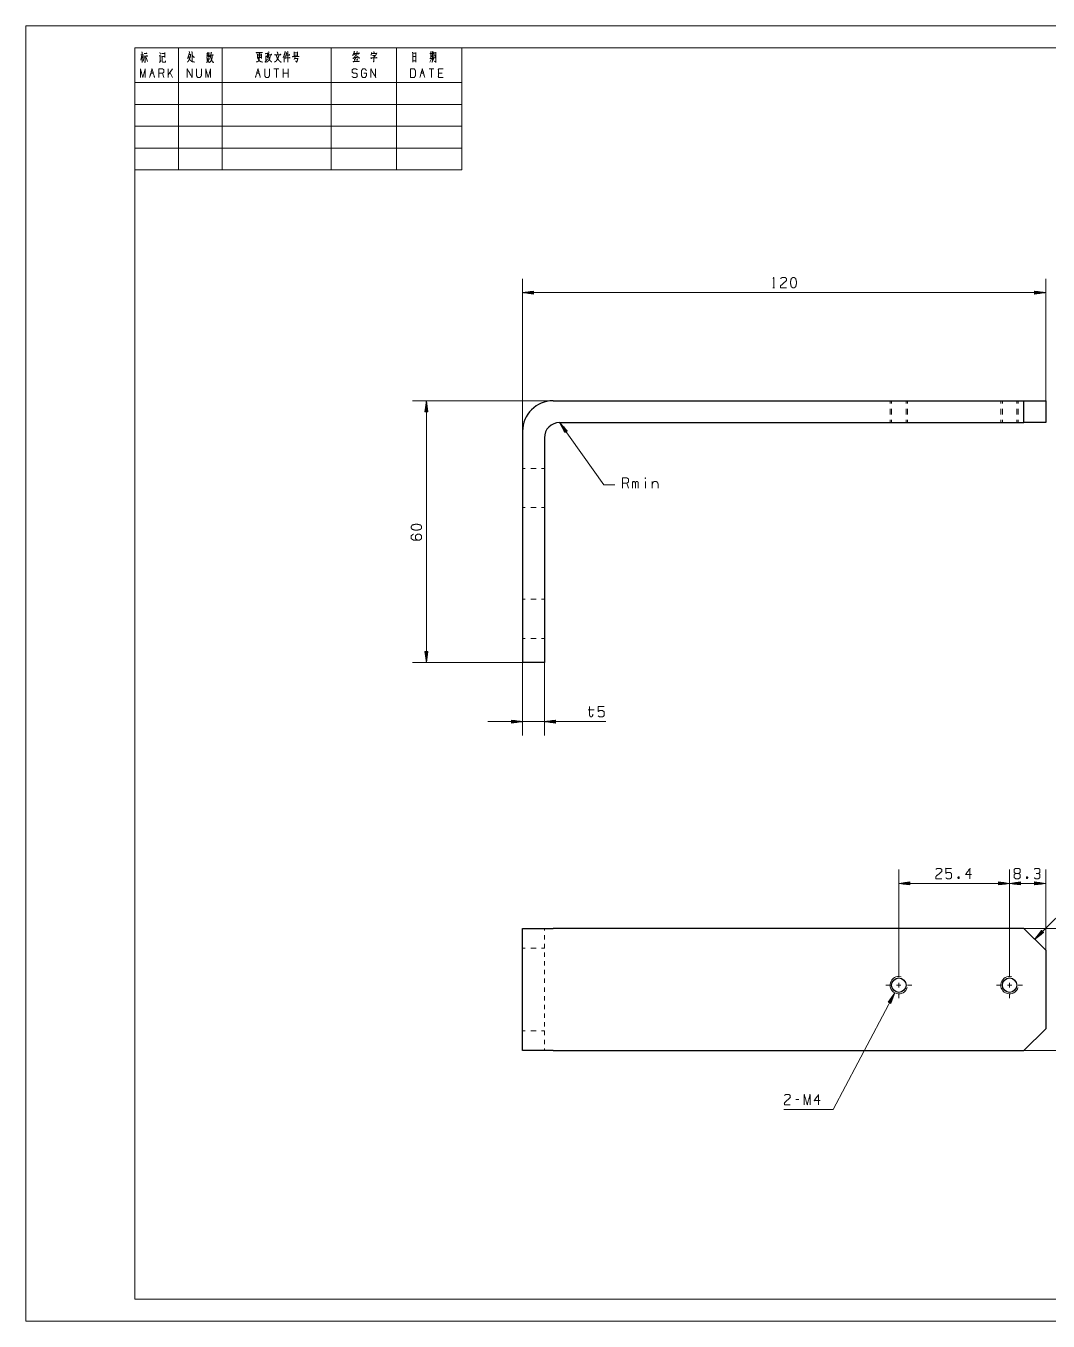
# Model space of a CAD drawing. Header units: millimetres. Extents: x 0 to 420, y 0 to 297.
# Drawn here: x 0 to 234.5, y 0 to 297 of the extents above; entities that cross this region are included whole.
import ezdxf

# ---------------------------------------------------------------- set-up
doc = ezdxf.new("R2010")
doc.units = ezdxf.units.MM
doc.layers.add('101', color=7, linetype='Continuous', true_color=0xffffff)

msp = doc.modelspace()

# ---------------------------------------------------------------- linework, layer by layer
at = {"layer": '101', "color": 133, "linetype": 'Continuous', "lineweight": 18}
for p, q in [((420, 297), (0, 297)), ((0, 297), (0, 0)), ((25, 292), (100, 292)), ((25, 292), (100, 292)), ((25, 292), (25, 264)), ((25, 292), (25, 5)), ((25, 292), (100, 292)), ((415, 292), (25, 292)), ((35, 292), (35, 264)), ((45, 292), (45, 264)), ((70, 292), (70, 264)), ((85, 292), (85, 264)), ((100, 292), (100, 264)), ((25, 284), (100, 284)), ((25, 279), (100, 279)), ((25, 274), (100, 274)), ((25, 269), (100, 269)), ((25, 264), (100, 264)), ((25, 5), (415, 5)), ((0, 0), (420, 0))]:
    msp.add_line(p, q, dxfattribs=at)
at = {"layer": '101', "color": 72, "linetype": 'Continuous', "lineweight": 18}
for p, q in [((93.22, 291.13), (93.33, 290.98)), ((26.57, 290.3), (26.35, 289.18)), ((26.36, 290.36), (26.98, 290.36)), ((26.69, 290.14), (26.91, 289.66)), ((27.11, 289.78), (26.88, 288.91)), ((27.56, 289.76), (27.87, 288.87)), ((30.65, 288.62), (30.93, 289.08)), ((30.74, 290.88), (30.87, 290.49)), ((31.13, 290.07), (31.22, 289.97)), ((37.42, 290.41), (37.77, 290.41)), ((41.4, 289.47), (42.16, 289.47)), ((41.69, 290.2), (41.43, 289.78)), ((41.53, 290.78), (41.66, 290.49)), ((41.88, 290.18), (42.11, 289.91)), ((42.14, 290.82), (41.95, 290.49)), ((53.1, 289.76), (53.98, 289.76)), ((53.11, 290.49), (53.99, 290.49)), ((53.11, 290.14), (53.98, 290.14)), ((54.01, 290.63), (54.01, 289.56)), ((55, 290.16), (55, 288.89)), ((55.02, 290.01), (55.35, 290.01)), ((55.4, 290.82), (55.37, 289.89)), ((59.27, 290.28), (59.27, 288.65)), ((61.56, 290.86), (62.32, 290.86)), ((61.56, 290.28), (62.32, 290.28)), ((61.73, 289.91), (61.56, 289.33)), ((61.6, 289.56), (62.33, 289.56)), ((62.33, 291.05), (62.33, 290.09)), ((75.31, 289.52), (75.48, 289.02)), ((75.35, 289.72), (76.07, 289.72)), ((75.6, 289.62), (75.76, 289.2)), ((76.13, 289.56), (75.92, 288.89)), ((76.04, 290.67), (76.21, 290.34)), ((92.92, 289.33), (92.65, 288.71)), ((92.86, 289.95), (93.25, 289.95)), ((93.18, 289.37), (93.28, 289.04)), ((93.75, 288.94), (94, 288.69)), ((28.66, 286.17), (29.22, 286.17)), ((31.62, 285.18), (31.34, 286.17)), ((33.59, 287.14), (32.63, 285.78)), ((32.63, 285.18), (32.63, 287.14)), ((33.59, 285.18), (33.04, 286.36)), ((52.94, 286.17), (53.49, 286.17)), ((58.02, 287.14), (56.9, 287.14)), ((57.46, 287.14), (57.46, 285.18)), ((59.02, 285.18), (59.02, 287.14)), ((60.14, 286.17), (59.02, 286.17)), ((60.14, 285.18), (60.14, 287.14)), ((90.65, 286.17), (91.2, 286.17)), ((93.6, 287.14), (92.49, 287.14)), ((93.05, 287.14), (93.05, 285.18)), ((95.45, 286.17), (94.61, 286.17)), ((171.3, 236.93), (171.73, 236.93)), ((138.2, 190.97), (137.86, 192.17)), ((139.13, 190.97), (139.13, 192.54)), ((142.08, 192.54), (142.08, 190.97)), ((143.68, 192.54), (143.68, 190.97)), ((128.98, 140.14), (130.31, 140.14)), ((213.84, 101.9), (214, 101.47)), ((229.55, 101.9), (229.71, 101.47)), ((177.27, 50.8), (176.6, 50.8))]:
    msp.add_line(p, q, dxfattribs=at)
at = {"layer": '101', "color": 22, "linetype": 'Continuous', "lineweight": 18}
for p, q in [((113.92, 204.04), (113.92, 239.01)), ((233.92, 211.04), (233.92, 239.01)), ((116.46, 236.17), (113.92, 235.84)), ((113.92, 235.84), (116.46, 235.5)), ((113.92, 235.84), (233.92, 235.84)), ((116.46, 235.86), (114.12, 235.86)), ((116.46, 235.81), (114.12, 235.81)), ((116.46, 235.91), (114.5, 235.91)), ((116.46, 235.76), (114.5, 235.76)), ((116.46, 235.96), (114.89, 235.96)), ((116.46, 235.71), (114.89, 235.71)), ((116.46, 236.01), (115.27, 236.01)), ((116.46, 235.66), (115.27, 235.66)), ((116.46, 236.06), (115.66, 236.06)), ((116.46, 235.61), (115.66, 235.61)), ((116.46, 236.11), (116.05, 236.11)), ((116.46, 235.56), (116.05, 235.56)), ((116.46, 236.17), (116.43, 236.17)), ((116.46, 236.17), (116.43, 236.17)), ((116.46, 235.51), (116.43, 235.51)), ((116.46, 235.51), (116.43, 235.51)), ((116.46, 235.5), (116.46, 236.17)), ((231.38, 236.17), (231.42, 236.17)), ((231.38, 236.17), (231.42, 236.17)), ((231.38, 236.17), (231.38, 235.5)), ((233.92, 235.84), (231.38, 236.17)), ((231.38, 236.11), (231.8, 236.11)), ((231.38, 236.06), (232.19, 236.06)), ((231.38, 236.01), (232.57, 236.01)), ((231.38, 235.96), (232.96, 235.96)), ((231.38, 235.91), (233.35, 235.91)), ((231.38, 235.86), (233.73, 235.86)), ((231.38, 235.5), (233.92, 235.84)), ((231.38, 235.81), (233.73, 235.81)), ((231.38, 235.76), (233.35, 235.76)), ((231.38, 235.71), (232.96, 235.71)), ((231.38, 235.66), (232.57, 235.66)), ((231.38, 235.61), (232.19, 235.61)), ((231.38, 235.56), (231.8, 235.56)), ((231.38, 235.51), (231.42, 235.51)), ((231.38, 235.51), (231.42, 235.51)), ((120.92, 211.04), (88.69, 211.04)), ((91.86, 211.04), (91.53, 208.5)), ((91.86, 151.04), (91.86, 211.04)), ((92.2, 208.5), (91.86, 211.04)), ((91.53, 208.5), (91.53, 208.54)), ((91.53, 208.5), (91.53, 208.54)), ((91.53, 208.5), (92.2, 208.5)), ((91.58, 208.5), (91.58, 208.92)), ((91.64, 208.5), (91.64, 209.31)), ((91.69, 208.5), (91.69, 209.69)), ((91.74, 208.5), (91.74, 210.08)), ((91.79, 208.5), (91.79, 210.46)), ((91.84, 208.5), (91.84, 210.85)), ((91.89, 208.5), (91.89, 210.85)), ((91.94, 208.5), (91.94, 210.46)), ((91.99, 208.5), (91.99, 210.08)), ((92.04, 208.5), (92.04, 209.69)), ((92.09, 208.5), (92.09, 209.31)), ((92.14, 208.5), (92.14, 208.92)), ((92.19, 208.5), (92.19, 208.54)), ((92.19, 208.5), (92.19, 208.54)), ((124.17, 204.17), (122.42, 206.04)), ((122.42, 206.04), (123.62, 203.78)), ((132.55, 191.78), (122.42, 206.04)), ((123.87, 203.96), (122.52, 205.87)), ((123.92, 203.99), (122.56, 205.9)), ((123.83, 203.93), (122.7, 205.53)), ((123.96, 204.02), (122.82, 205.62)), ((123.79, 203.9), (122.88, 205.18)), ((124, 204.05), (123.09, 205.33)), ((124.04, 204.08), (123.35, 205.05)), ((123.75, 203.87), (123.06, 204.84)), ((123.71, 203.84), (123.24, 204.5)), ((123.67, 203.81), (123.42, 204.15)), ((123.63, 203.78), (123.61, 203.81)), ((123.63, 203.78), (123.61, 203.81)), ((124.08, 204.1), (123.62, 204.76)), ((123.62, 203.78), (124.17, 204.17)), ((124.12, 204.13), (123.88, 204.47)), ((124.16, 204.16), (124.15, 204.19)), ((124.16, 204.16), (124.15, 204.19)), ((135.09, 191.78), (132.55, 191.78)), ((91.53, 153.58), (91.86, 151.04)), ((92.2, 153.58), (91.53, 153.58)), ((91.53, 153.58), (91.53, 153.55)), ((91.53, 153.58), (91.53, 153.55)), ((91.58, 153.58), (91.58, 153.17)), ((91.64, 153.58), (91.64, 152.78)), ((91.69, 153.58), (91.69, 152.39)), ((91.74, 153.58), (91.74, 152.01)), ((91.79, 153.58), (91.79, 151.62)), ((91.84, 153.58), (91.84, 151.24)), ((91.86, 151.04), (92.2, 153.58)), ((91.89, 153.58), (91.89, 151.24)), ((91.94, 153.58), (91.94, 151.62)), ((91.99, 153.58), (91.99, 152.01)), ((92.04, 153.58), (92.04, 152.39)), ((92.09, 153.58), (92.09, 152.78)), ((92.14, 153.58), (92.14, 153.17)), ((92.19, 153.58), (92.19, 153.55)), ((92.19, 153.58), (92.19, 153.55)), ((113.92, 151.04), (88.69, 151.04)), ((113.92, 151.04), (113.92, 134.3)), ((118.92, 151.04), (118.92, 134.3)), ((133.04, 137.47), (105.99, 137.47)), ((113.92, 137.47), (111.38, 137.81)), ((111.38, 137.81), (111.38, 137.14)), ((111.38, 137.8), (111.42, 137.8)), ((111.38, 137.8), (111.42, 137.8)), ((111.38, 137.75), (111.8, 137.75)), ((111.38, 137.7), (112.19, 137.7)), ((111.38, 137.65), (112.57, 137.65)), ((111.38, 137.6), (112.96, 137.6)), ((111.38, 137.55), (113.35, 137.55)), ((111.38, 137.5), (113.73, 137.5)), ((111.38, 137.14), (113.92, 137.47)), ((111.38, 137.45), (113.73, 137.45)), ((111.38, 137.4), (113.35, 137.4)), ((111.38, 137.35), (112.96, 137.35)), ((111.38, 137.3), (112.57, 137.3)), ((111.38, 137.24), (112.19, 137.24)), ((111.38, 137.19), (111.8, 137.19)), ((111.38, 137.14), (111.42, 137.14)), ((111.38, 137.14), (111.42, 137.14)), ((121.46, 137.81), (118.92, 137.47)), ((118.92, 137.47), (121.46, 137.14)), ((121.46, 137.5), (119.12, 137.5)), ((121.46, 137.45), (119.12, 137.45)), ((121.46, 137.55), (119.5, 137.55)), ((121.46, 137.4), (119.5, 137.4)), ((121.46, 137.6), (119.89, 137.6)), ((121.46, 137.35), (119.89, 137.35)), ((121.46, 137.65), (120.27, 137.65)), ((121.46, 137.3), (120.27, 137.3)), ((121.46, 137.7), (120.66, 137.7)), ((121.46, 137.24), (120.66, 137.24)), ((121.46, 137.75), (121.05, 137.75)), ((121.46, 137.19), (121.05, 137.19)), ((121.46, 137.8), (121.43, 137.8)), ((121.46, 137.8), (121.43, 137.8)), ((121.46, 137.14), (121.43, 137.14)), ((121.46, 137.14), (121.43, 137.14)), ((121.46, 137.14), (121.46, 137.81)), ((200.22, 80.03), (200.22, 103.53)), ((225.62, 80.03), (225.62, 103.53)), ((225.62, 80.03), (225.62, 103.53)), ((233.92, 85.03), (233.92, 103.53)), ((202.76, 100.69), (200.22, 100.36)), ((200.22, 100.36), (202.76, 100.02)), ((225.62, 100.36), (200.22, 100.36)), ((202.76, 100.38), (200.42, 100.38)), ((202.76, 100.33), (200.42, 100.33)), ((202.76, 100.43), (200.8, 100.43)), ((202.76, 100.28), (200.8, 100.28)), ((202.76, 100.48), (201.19, 100.48)), ((202.76, 100.23), (201.19, 100.23)), ((202.76, 100.54), (201.57, 100.54)), ((202.76, 100.18), (201.57, 100.18)), ((202.76, 100.59), (201.96, 100.59)), ((202.76, 100.13), (201.96, 100.13)), ((202.76, 100.64), (202.35, 100.64)), ((202.76, 100.08), (202.35, 100.08)), ((202.76, 100.69), (202.73, 100.69)), ((202.76, 100.69), (202.73, 100.69)), ((202.76, 100.03), (202.73, 100.03)), ((202.76, 100.03), (202.73, 100.03)), ((202.76, 100.02), (202.76, 100.69)), ((223.08, 100.69), (223.12, 100.69)), ((223.08, 100.69), (223.12, 100.69)), ((223.08, 100.69), (223.08, 100.02)), ((225.62, 100.36), (223.08, 100.69)), ((223.08, 100.64), (223.5, 100.64)), ((223.08, 100.59), (223.89, 100.59)), ((223.08, 100.54), (224.27, 100.54)), ((223.08, 100.48), (224.66, 100.48)), ((223.08, 100.43), (225.05, 100.43)), ((223.08, 100.38), (225.43, 100.38)), ((223.08, 100.02), (225.62, 100.36)), ((223.08, 100.33), (225.43, 100.33)), ((223.08, 100.28), (225.05, 100.28)), ((223.08, 100.23), (224.66, 100.23)), ((223.08, 100.18), (224.27, 100.18)), ((223.08, 100.13), (223.89, 100.13)), ((223.08, 100.08), (223.5, 100.08)), ((223.08, 100.03), (223.12, 100.03)), ((223.08, 100.03), (223.12, 100.03)), ((228.16, 100.69), (225.62, 100.36)), ((225.62, 100.36), (228.16, 100.02)), ((233.92, 100.36), (225.62, 100.36)), ((228.16, 100.38), (225.82, 100.38)), ((228.16, 100.33), (225.82, 100.33)), ((228.16, 100.43), (226.2, 100.43)), ((228.16, 100.28), (226.2, 100.28)), ((228.16, 100.48), (226.59, 100.48)), ((228.16, 100.23), (226.59, 100.23)), ((228.16, 100.54), (226.97, 100.54)), ((228.16, 100.18), (226.97, 100.18)), ((228.16, 100.59), (227.36, 100.59)), ((228.16, 100.13), (227.36, 100.13)), ((228.16, 100.64), (227.75, 100.64)), ((228.16, 100.08), (227.75, 100.08)), ((228.16, 100.69), (228.13, 100.69)), ((228.16, 100.69), (228.13, 100.69)), ((228.16, 100.03), (228.13, 100.03)), ((228.16, 100.03), (228.13, 100.03)), ((228.16, 100.02), (228.16, 100.69)), ((231.38, 100.69), (231.42, 100.69)), ((231.38, 100.69), (231.42, 100.69)), ((231.38, 100.69), (231.38, 100.02)), ((233.92, 100.36), (231.38, 100.69)), ((231.38, 100.64), (231.8, 100.64)), ((231.38, 100.59), (232.19, 100.59)), ((231.38, 100.54), (232.57, 100.54)), ((231.38, 100.48), (232.96, 100.48)), ((231.38, 100.43), (233.35, 100.43)), ((231.38, 100.38), (233.73, 100.38)), ((231.38, 100.02), (233.92, 100.36)), ((231.38, 100.33), (233.73, 100.33)), ((231.38, 100.28), (233.35, 100.28)), ((231.38, 100.23), (232.96, 100.23)), ((231.38, 100.18), (232.57, 100.18)), ((231.38, 100.13), (232.19, 100.13)), ((231.38, 100.08), (231.8, 100.08)), ((231.38, 100.03), (231.42, 100.03)), ((231.38, 100.03), (231.42, 100.03)), ((242.48, 98.62), (231.41, 87.55)), ((228.92, 90.03), (267.4, 90.03)), ((232.97, 89.58), (231.41, 87.55)), ((231.41, 87.55), (233.44, 89.11)), ((233.18, 89.36), (231.52, 87.7)), ((233.22, 89.33), (231.56, 87.67)), ((233.15, 89.4), (231.76, 88.01)), ((233.26, 89.29), (231.87, 87.9)), ((233.11, 89.43), (232, 88.32)), ((233.29, 89.25), (232.18, 88.14)), ((233.08, 89.47), (232.24, 88.63)), ((233.04, 89.5), (232.47, 88.94)), ((233.33, 89.22), (232.49, 88.38)), ((233, 89.54), (232.71, 89.25)), ((233.36, 89.18), (232.8, 88.61)), ((232.97, 89.58), (232.95, 89.55)), ((232.97, 89.58), (232.95, 89.55)), ((233.44, 89.11), (232.97, 89.58)), ((233.4, 89.15), (233.1, 88.85)), ((233.44, 89.11), (233.41, 89.09)), ((233.44, 89.11), (233.41, 89.09)), ((199.29, 75.26), (185.14, 48.51)), ((199.29, 75.26), (197.81, 73.17)), ((197.99, 73.07), (198.73, 74.47)), ((198.03, 73.05), (198.95, 74.78)), ((198.08, 73.03), (199.18, 75.1)), ((198.12, 73), (199.22, 75.08)), ((198.17, 72.98), (199.09, 74.71)), ((198.21, 72.96), (198.95, 74.35)), ((198.4, 72.86), (199.29, 75.26)), ((197.81, 73.17), (197.82, 73.2)), ((197.81, 73.17), (197.82, 73.2)), ((197.81, 73.17), (198.4, 72.86)), ((197.85, 73.15), (198.05, 73.52)), ((197.9, 73.12), (198.28, 73.83)), ((197.94, 73.1), (198.5, 74.15)), ((198.26, 72.93), (198.81, 73.98)), ((198.3, 72.91), (198.68, 73.62)), ((198.35, 72.88), (198.54, 73.25)), ((198.39, 72.86), (198.41, 72.89)), ((198.39, 72.86), (198.41, 72.89)), ((228.92, 62.03), (267.4, 62.03)), ((185.14, 48.51), (173.81, 48.51))]:
    msp.add_line(p, q, dxfattribs=at)
at = {"layer": '101', "color": 251, "linetype": 'Continuous', "lineweight": 25}
for p, q in [((120.92, 211.04), (228.92, 211.04)), ((228.92, 206.04), (228.92, 211.04)), ((228.92, 211.04), (233.92, 211.04)), ((233.92, 211.04), (233.92, 206.04)), ((122.42, 206.04), (228.92, 206.04)), ((233.92, 206.04), (228.92, 206.04)), ((113.92, 204.04), (113.92, 151.04)), ((118.92, 202.54), (118.92, 151.04)), ((118.92, 151.04), (113.92, 151.04)), ((113.92, 62.03), (113.92, 90.03)), ((228.92, 90.03), (120.92, 90.03)), ((233.92, 85.03), (228.92, 90.03)), ((233.92, 85.03), (233.92, 67.03)), ((228.92, 62.03), (233.92, 67.03)), ((120.92, 62.03), (228.92, 62.03))]:
    msp.add_line(p, q, dxfattribs=at)
at = {"layer": '101', "color": 53, "linetype": 'Continuous', "lineweight": 18}
for p, q in [((198.22, 210.42), (198.22, 211.04)), ((198.57, 211.04), (198.57, 210.42)), ((201.87, 210.42), (201.87, 211.04)), ((202.22, 210.42), (202.22, 211.04)), ((223.62, 211.04), (223.62, 210.42)), ((223.97, 211.04), (223.97, 210.42)), ((227.27, 210.42), (227.27, 211.04)), ((227.62, 211.04), (227.62, 210.42)), ((198.22, 207.92), (198.22, 209.17)), ((198.57, 209.17), (198.57, 207.92)), ((201.87, 207.92), (201.87, 209.17)), ((202.22, 207.92), (202.22, 209.17)), ((223.62, 209.17), (223.62, 207.92)), ((223.97, 209.17), (223.97, 207.92)), ((227.27, 207.92), (227.27, 209.17)), ((227.62, 209.17), (227.62, 207.92)), ((198.22, 206.04), (198.22, 206.67)), ((198.57, 206.67), (198.57, 206.04)), ((201.87, 206.04), (201.87, 206.67)), ((202.22, 206.04), (202.22, 206.67)), ((223.62, 206.67), (223.62, 206.04)), ((223.97, 206.67), (223.97, 206.04)), ((227.27, 206.04), (227.27, 206.67)), ((227.62, 206.67), (227.62, 206.04)), ((114.55, 195.54), (113.92, 195.54)), ((117.05, 195.54), (115.8, 195.54)), ((118.92, 195.54), (118.3, 195.54)), ((113.92, 186.54), (114.55, 186.54)), ((115.8, 186.54), (117.05, 186.54)), ((118.3, 186.54), (118.92, 186.54)), ((114.55, 165.54), (113.92, 165.54)), ((117.05, 165.54), (115.8, 165.54)), ((118.92, 165.54), (118.3, 165.54)), ((113.92, 156.54), (114.55, 156.54)), ((115.8, 156.54), (117.05, 156.54)), ((118.3, 156.54), (118.92, 156.54)), ((118.92, 90.03), (118.92, 89.53)), ((118.92, 88.53), (118.92, 87.53)), ((118.92, 86.53), (118.92, 85.53)), ((114.55, 85.53), (113.92, 85.53)), ((117.05, 85.53), (115.8, 85.53)), ((118.92, 85.53), (118.3, 85.53)), ((118.92, 84.53), (118.92, 83.53)), ((118.92, 82.53), (118.92, 81.53)), ((118.92, 80.53), (118.92, 79.53)), ((118.92, 78.53), (118.92, 77.53)), ((118.92, 76.53), (118.92, 75.53)), ((118.92, 74.53), (118.92, 73.53)), ((118.92, 72.53), (118.92, 71.53)), ((118.92, 70.53), (118.92, 69.53)), ((118.92, 68.53), (118.92, 67.53)), ((113.92, 66.53), (114.55, 66.53)), ((115.8, 66.53), (117.05, 66.53)), ((118.3, 66.53), (118.92, 66.53)), ((118.92, 66.53), (118.92, 65.53)), ((118.92, 64.53), (118.92, 63.53)), ((118.92, 62.53), (118.92, 62.03))]:
    msp.add_line(p, q, dxfattribs=at)
at = {"layer": '101', "color": 151, "linetype": 'Continuous', "lineweight": 18}
for p, q in [((200.22, 79.03), (200.22, 80.03)), ((200.22, 76.53), (200.22, 77.53)), ((225.62, 79.03), (225.62, 80.03)), ((225.62, 76.53), (225.62, 77.53)), ((198.22, 77.03), (197.22, 77.03)), ((199.72, 77.03), (200.72, 77.03)), ((200.22, 75.03), (200.22, 74.03)), ((202.22, 77.03), (203.22, 77.03)), ((223.62, 77.03), (222.62, 77.03)), ((225.12, 77.03), (226.12, 77.03)), ((225.62, 75.03), (225.62, 74.03)), ((227.62, 77.03), (228.62, 77.03))]:
    msp.add_line(p, q, dxfattribs=at)
at = {"layer": '101', "color": 251, "linetype": 'Continuous', "lineweight": 25}
for centre in [(200.22, 77.03), (225.62, 77.03)]:
    msp.add_circle(centre, 1.65, dxfattribs=at)
for centre, radius in [((120.92, 204.04), 7), ((122.42, 202.54), 3.5)]:
    msp.add_arc(centre, radius, 90, 180, dxfattribs=at)
at = {"layer": '101', "color": 251, "linetype": 'Continuous', "lineweight": 13}
for centre in [(200.22, 77.03), (225.62, 77.03)]:
    msp.add_arc(centre, 2, 75, 345, dxfattribs=at)
at = {"layer": '101', "color": 72, "linetype": 'Continuous', "lineweight": 18}
for points, knots in [([(26.57, 291.07), (26.67, 290.94), (26.67, 288.6)], [0, 0, 0.064393, 1, 1]), ([(37.46, 291.13), (37.53, 290.94), (37.46, 290.67), (37.43, 290.53), (37.37, 290.34), (37.31, 290.14), (37.26, 289.95), (37.21, 289.78), (37.14, 289.66), (37.05, 289.52)], [0, 0, 0.116545, 0.278927, 0.365002, 0.478708, 0.603961, 0.717668, 0.817418, 0.901357, 1, 1]), ([(38.05, 291.11), (38.1, 290.96), (38.1, 288.87)], [0, 0, 0.06955, 1, 1]), ([(57.64, 291.07), (57.81, 290.65), (57.83, 290.76), (57.75, 290.55)], [0, 0, 0.581176, 0.716263, 1, 1]), ([(59.43, 291.13), (59.46, 290.98), (59.26, 290.34), (59.19, 290.09), (59.1, 289.95), (59, 289.76)], [0, 0, 0.101083, 0.561706, 0.738774, 0.854629, 1, 1]), ([(60.01, 291.13), (60.12, 290.98), (60.06, 291.05), (60.06, 288.65)], [0, 0, 0.069697, 0.101625, 1, 1]), ([(61.5, 291.07), (61.57, 290.98), (61.57, 290.14)], [0, 0, 0.115189, 1, 1]), ([(75.94, 291.15), (76.05, 291.03), (76.01, 291.05), (75.72, 290.38), (75.58, 290.14), (75.44, 289.95), (75.28, 289.72), (74.96, 289.52)], [0, 0, 0.080396, 0.103261, 0.444362, 0.576789, 0.688375, 0.819716, 1, 1]), ([(75.29, 291.17), (75.39, 291.03), (75.37, 291.07), (74.97, 290.16), (75.2, 290.69), (75.72, 290.69), (75.31, 290.69), (75.45, 290.34)], [0, 0, 0.057042, 0.07334, 0.392466, 0.581127, 0.745774, 0.87749, 1, 1]), ([(79.77, 291.11), (79.89, 290.82), (79.93, 290.86), (79.89, 290.76)], [0, 0, 0.644011, 0.768354, 1, 1]), ([(92.86, 291.13), (92.97, 290.98), (92.9, 291.07), (92.9, 289.56), (92.62, 289.56), (93.47, 289.56), (93.25, 289.56), (93.25, 291.07), (93.25, 290.67), (92.64, 290.67), (93.43, 290.67), (93.25, 290.67), (93.25, 290.26), (92.87, 290.26)], [0, 0, 0.025061, 0.039924, 0.243199, 0.280605, 0.39479, 0.42432, 0.627595, 0.680502, 0.763188, 0.869498, 0.893122, 0.948813, 1, 1]), ([(26.92, 290.07), (27.87, 290.07), (27.81, 290.24), (27.74, 290.09)], [0, 0, 0.737857, 0.874089, 1, 1]), ([(27.1, 290.69), (27.73, 290.69), (27.68, 290.82), (27.64, 290.74)], [0, 0, 0.736257, 0.890366, 1, 1]), ([(27.36, 290.07), (27.36, 288.65), (27.2, 288.73)], [0, 0, 0.887515, 1, 1]), ([(30.55, 290.14), (30.8, 290.14), (30.8, 290.26), (30.8, 288.81)], [0, 0, 0.136549, 0.204721, 1, 1]), ([(31.28, 290.69), (31.21, 290.63), (31.15, 290.69), (31.88, 290.69), (31.88, 290.88), (31.88, 289.78), (31.88, 289.97), (31.22, 289.97), (31.22, 288.83), (31.24, 288.75), (31.35, 288.71), (32.04, 288.71), (32.04, 289.02)], [0, 0, 0.017819, 0.033666, 0.169515, 0.204099, 0.407776, 0.442364, 0.564628, 0.775991, 0.791603, 0.814658, 0.942357, 1, 1]), ([(37.8, 290.55), (37.71, 289.95), (37.65, 289.76), (37.62, 289.62), (37.53, 289.47), (37.46, 289.31), (37.42, 289.18), (37.31, 289.02), (37.23, 288.89), (37.04, 288.71)], [0, 0, 0.296659, 0.392137, 0.46442, 0.547267, 0.635799, 0.700206, 0.795426, 0.869797, 1, 1]), ([(37.31, 290.01), (37.37, 289.87), (37.42, 289.7), (37.45, 289.56), (37.59, 289.27), (37.67, 289.18), (37.87, 288.98), (37.99, 288.87), (38.13, 288.79), (38.34, 288.73), (38.53, 288.73), (38.68, 288.71)], [0, 0, 0.075191, 0.157626, 0.228751, 0.384956, 0.438117, 0.578248, 0.65344, 0.734339, 0.837348, 0.928887, 1, 1]), ([(38.08, 290.38), (38.56, 289.72), (38.56, 289.91)], [0, 0, 0.814818, 1, 1]), ([(42.01, 289.41), (41.89, 289.16), (41.82, 288.98), (41.69, 288.79), (41.56, 288.69), (41.34, 288.65)], [0, 0, 0.251055, 0.434029, 0.64262, 0.795766, 1, 1]), ([(41.73, 290.94), (41.86, 290.88), (41.81, 290.92), (41.81, 289.76), (41.81, 290.3), (41.4, 290.3), (42.22, 290.3)], [0, 0, 0.046318, 0.069123, 0.437816, 0.608997, 0.739331, 1, 1]), ([(41.76, 289.68), (41.59, 289.1), (42.03, 288.62)], [0, 0, 0.483237, 1, 1]), ([(42.73, 290.2), (42.73, 289.95), (42.7, 289.68), (42.63, 289.39), (42.51, 289.1), (42.38, 288.89), (42.23, 288.71), (42.03, 288.58)], [0, 0, 0.134106, 0.280228, 0.441583, 0.610314, 0.742762, 0.870657, 1, 1]), ([(42.46, 290.96), (42.6, 290.82), (42.55, 290.86), (42.22, 289.8)], [0, 0, 0.143537, 0.187773, 1, 1]), ([(42.38, 290.01), (42.42, 289.8), (42.46, 289.56), (42.55, 289.27), (42.67, 288.98), (42.8, 288.75), (42.99, 288.6), (43.04, 288.75)], [0, 0, 0.122124, 0.267694, 0.442444, 0.622807, 0.774615, 0.912625, 1, 1]), ([(42.44, 290.28), (42.93, 290.28), (42.9, 290.45), (42.85, 290.34)], [0, 0, 0.634119, 0.848445, 1, 1]), ([(52.91, 290.86), (52.88, 290.76), (52.79, 290.88), (54.27, 290.88), (54.2, 290.98), (54.14, 290.88)], [0, 0, 0.054227, 0.130909, 0.87613, 0.940043, 1, 1]), ([(53.57, 290.88), (53.57, 289.72), (53.52, 289.58), (53.51, 289.41), (53.45, 289.2), (53.38, 289.04), (53.29, 288.91), (53.16, 288.81), (53.03, 288.75), (52.82, 288.73)], [0, 0, 0.455623, 0.515134, 0.580482, 0.665033, 0.736192, 0.79598, 0.861823, 0.919058, 1, 1]), ([(53.01, 290.63), (53.1, 290.49), (53.1, 289.58)], [0, 0, 0.156848, 1, 1]), ([(53.22, 289.6), (53.29, 289.43), (53.38, 289.29), (53.48, 289.16), (53.55, 289.04), (53.63, 288.94), (53.76, 288.87), (53.9, 288.79), (54.07, 288.75), (54.26, 288.71)], [0, 0, 0.124249, 0.240531, 0.35103, 0.449957, 0.536949, 0.636896, 0.752292, 0.866372, 1, 1]), ([(55.03, 288.89), (54.94, 288.71), (54.88, 288.73), (55.41, 289.37)], [0, 0, 0.187521, 0.244051, 1, 1]), ([(55.06, 290.65), (54.99, 290.57), (54.93, 290.65), (55.37, 290.65)], [0, 0, 0.169755, 0.325542, 1, 1]), ([(56.04, 290.36), (56.03, 290.16), (56, 289.95), (55.97, 289.72), (55.91, 289.52), (55.84, 289.33), (55.75, 289.18), (55.65, 289.02), (55.54, 288.91), (55.41, 288.81), (55.21, 288.71)], [0, 0, 0.105429, 0.211651, 0.328282, 0.437572, 0.539265, 0.625346, 0.724284, 0.79827, 0.883378, 1, 1]), ([(55.67, 291.05), (55.72, 290.96), (55.63, 290.41), (55.51, 289.99), (55.47, 289.85), (55.35, 289.62)], [0, 0, 0.062603, 0.440485, 0.727862, 0.828992, 1, 1]), ([(55.62, 290.18), (55.65, 289.99), (55.69, 289.8), (55.72, 289.6), (55.81, 289.43), (55.88, 289.29), (55.95, 289.12), (56.06, 288.98), (56.2, 288.83), (56.39, 288.73)], [0, 0, 0.109654, 0.220947, 0.342501, 0.451483, 0.545868, 0.651144, 0.754315, 0.874064, 1, 1]), ([(55.67, 290.38), (56.38, 290.38), (56.29, 290.49), (56.17, 290.36)], [0, 0, 0.696293, 0.830826, 1, 1]), ([(57.14, 290.45), (57.05, 290.34), (57.01, 290.38), (58.48, 290.38), (58.38, 290.55), (58.28, 290.41)], [0, 0, 0.066333, 0.095822, 0.818123, 0.913284, 1, 1]), ([(58.04, 290.41), (57.97, 290.01), (57.83, 289.6), (57.56, 289.16), (57.33, 288.87), (56.99, 288.69)], [0, 0, 0.190069, 0.398701, 0.640199, 0.817216, 1, 1]), ([(57.42, 290.3), (57.49, 290.07), (57.66, 289.58), (57.94, 289.18), (58.25, 288.83), (58.53, 288.71), (58.59, 288.79), (58.48, 288.62)], [0, 0, 0.103286, 0.330833, 0.538837, 0.740597, 0.872112, 0.915905, 1, 1]), ([(59.58, 289.66), (59.55, 289.52), (59.48, 289.66), (60.58, 289.66), (60.5, 289.78), (60.47, 289.68)], [0, 0, 0.08907, 0.186879, 0.848313, 0.935185, 1, 1]), ([(59.74, 290.92), (59.84, 290.69), (59.79, 290.78), (59.58, 289.91)], [0, 0, 0.200658, 0.282145, 1, 1]), ([(59.68, 290.3), (60.5, 290.3), (60.44, 290.45), (60.37, 290.3)], [0, 0, 0.720068, 0.857376, 1, 1]), ([(61.28, 289.91), (61.23, 289.85), (61.15, 289.95), (62.68, 289.95), (62.6, 290.01), (62.49, 289.91)], [0, 0, 0.038001, 0.105809, 0.873511, 0.927246, 1, 1]), ([(62.4, 289.62), (62.13, 288.65), (61.85, 288.94)], [0, 0, 0.71586, 1, 1]), ([(75.23, 288.81), (75.12, 288.71), (75.07, 288.81), (76.46, 288.81), (76.39, 288.94), (76.29, 288.79)], [0, 0, 0.078897, 0.135659, 0.837617, 0.910404, 1, 1]), ([(75.66, 290.26), (75.85, 290.09), (76.04, 289.97), (76.18, 289.87), (76.39, 289.7), (76.58, 289.68), (76.42, 289.6)], [0, 0, 0.194845, 0.370351, 0.508814, 0.712321, 0.860156, 1, 1]), ([(75.89, 290.69), (76.48, 290.69), (76.4, 290.84), (76.33, 290.74)], [0, 0, 0.669422, 0.855054, 1, 1]), ([(79.33, 289.68), (79.21, 289.52), (79.13, 289.66), (80.57, 289.66), (80.44, 289.76), (80.37, 289.68)], [0, 0, 0.096613, 0.17732, 0.867547, 0.947356, 1, 1]), ([(79.24, 290.92), (79.36, 290.69), (79.33, 290.78), (79.15, 290.28)], [0, 0, 0.294025, 0.394866, 1, 1]), ([(79.32, 290.67), (80.43, 290.67), (80.5, 290.84), (80.28, 290.36)], [0, 0, 0.611939, 0.711554, 1, 1]), ([(79.48, 290.2), (80.15, 290.2), (80.21, 290.26), (79.87, 289.89), (79.77, 289.97), (79.84, 289.89), (79.84, 288.73), (79.62, 288.87)], [0, 0, 0.230144, 0.259318, 0.430979, 0.476011, 0.513789, 0.910079, 1, 1]), ([(88.67, 290.94), (88.75, 290.78), (88.75, 288.69), (88.75, 289.02), (89.45, 289.02), (89.45, 288.71), (89.45, 290.88), (89.45, 290.76), (88.76, 290.76), (88.76, 289.95), (89.46, 289.95)], [0, 0, 0.022322, 0.280074, 0.320905, 0.407511, 0.44579, 0.713751, 0.729062, 0.813864, 0.913394, 1, 1]), ([(93.49, 291.03), (93.53, 290.88), (93.53, 289.7), (93.47, 289.43), (93.34, 289.12), (93.25, 288.87), (93.14, 288.69)], [0, 0, 0.062372, 0.548434, 0.661879, 0.800828, 0.909362, 1, 1]), ([(93.53, 290.86), (94, 290.86), (94, 290.98), (94, 288.62), (94, 290.28), (93.56, 290.28), (93.97, 290.28), (93.97, 289.7), (93.56, 289.7)], [0, 0, 0.072646, 0.091913, 0.457973, 0.714856, 0.782961, 0.846526, 0.936435, 1, 1]), ([(26.26, 285.18), (26.26, 287.14), (26.82, 285.18), (27.37, 287.14), (27.37, 285.18)], [0, 0, 0.245192, 0.5, 0.754808, 1, 1]), ([(30.51, 285.18), (30.51, 287.14), (31.34, 287.14), (31.62, 286.96), (31.62, 286.36), (31.34, 286.17), (30.51, 286.17)], [0, 0, 0.400952, 0.571035, 0.639278, 0.761676, 0.829917, 1, 1]), ([(37.01, 285.18), (37.01, 287.14), (38.12, 285.18), (38.12, 287.14)], [0, 0, 0.317574, 0.682426, 1, 1]), ([(39.13, 287.14), (39.13, 285.57), (39.39, 285.18), (39.95, 285.18), (40.24, 285.57), (40.24, 287.14)], [0, 0, 0.337152, 0.438599, 0.557781, 0.662848, 1, 1]), ([(41.25, 285.18), (41.25, 287.14), (41.81, 285.18), (42.36, 287.14), (42.36, 285.18)], [0, 0, 0.245192, 0.5, 0.754808, 1, 1]), ([(54.78, 287.14), (54.78, 285.57), (55.05, 285.18), (55.6, 285.18), (55.89, 285.57), (55.89, 287.14)], [0, 0, 0.337152, 0.438599, 0.557781, 0.662848, 1, 1]), ([(74.85, 285.36), (75.13, 285.18), (75.7, 285.18), (75.98, 285.39), (75.98, 285.97), (75.7, 286.17), (75.15, 286.17), (74.85, 286.36), (74.85, 286.96), (75.15, 287.14), (75.7, 287.14), (75.98, 286.96)], [0, 0, 0.068035, 0.184054, 0.254521, 0.372333, 0.442799, 0.555843, 0.626367, 0.748393, 0.81892, 0.931964, 1, 1]), ([(77.55, 286.17), (78.1, 286.17), (78.1, 285.57), (77.82, 285.18), (77.25, 285.18), (76.97, 285.57), (76.97, 286.75), (77.27, 287.14), (77.81, 287.14), (78.09, 286.75)], [0, 0, 0.103295, 0.214797, 0.304261, 0.410274, 0.499739, 0.718892, 0.809956, 0.910533, 1, 1]), ([(79.11, 285.18), (79.11, 287.14), (80.22, 285.18), (80.22, 287.14)], [0, 0, 0.317574, 0.682426, 1, 1]), ([(88.25, 285.18), (89.07, 285.18), (89.36, 285.57), (89.36, 286.75), (89.07, 287.14), (88.25, 287.14), (88.25, 285.18)], [0, 0, 0.142133, 0.227159, 0.431787, 0.516817, 0.65895, 1, 1]), ([(90.37, 285.18), (90.93, 287.14), (91.48, 285.18)], [0, 0, 0.5, 1, 1]), ([(95.73, 285.18), (94.61, 285.18), (94.61, 287.14), (95.73, 287.14)], [0, 0, 0.265389, 0.734611, 1, 1]), ([(171.38, 239.1), (171.52, 239.3), (171.52, 236.93)], [0, 0, 0.093491, 1, 1]), ([(173.12, 239.08), (173.44, 239.3), (174.13, 239.3), (174.46, 239.08), (174.46, 238.6), (173.1, 237.4), (173.12, 236.93), (174.46, 236.93)], [0, 0, 0.069692, 0.192976, 0.265273, 0.350228, 0.674739, 0.759752, 1, 1]), ([(176.23, 236.93), (176.56, 237.18), (176.74, 237.88), (176.74, 238.35), (176.56, 239.08), (176.23, 239.3), (175.89, 239.3), (175.56, 239.08), (175.38, 238.35), (175.4, 237.88), (175.56, 237.18), (175.89, 236.93), (176.23, 236.93)], [0, 0, 0.067525, 0.183969, 0.260583, 0.380943, 0.446139, 0.500306, 0.565503, 0.685862, 0.762529, 0.878308, 0.945834, 1, 1]), ([(136.85, 190.97), (136.85, 193.34), (137.86, 193.34), (138.2, 193.12), (138.2, 192.39), (137.86, 192.17), (136.85, 192.17)], [0, 0, 0.40095, 0.571034, 0.639277, 0.761673, 0.829916, 1, 1]), ([(142.08, 193.19), (142.11, 193.29), (142.08, 193.37), (142.04, 193.29), (142.08, 193.19)], [0, 0, 0.280614, 0.5, 0.719386, 1, 1]), ([(139.13, 192.07), (139.18, 192.34), (139.36, 192.52), (139.55, 192.52), (139.73, 192.34), (139.8, 192.07), (139.8, 190.97)], [0, 0, 0.11888, 0.224458, 0.306983, 0.412561, 0.533088, 1, 1]), ([(139.8, 192.07), (139.85, 192.34), (140.03, 192.52), (140.24, 192.52), (140.4, 192.34), (140.47, 192.07), (140.47, 190.97)], [0, 0, 0.118606, 0.223941, 0.313764, 0.413916, 0.534164, 1, 1]), ([(143.68, 191.94), (143.79, 192.24), (143.98, 192.47), (144.23, 192.54), (144.46, 192.54), (144.71, 192.47), (144.9, 192.24), (145.01, 191.94), (145.01, 190.97)], [0, 0, 0.10775, 0.208449, 0.29601, 0.37382, 0.461385, 0.562082, 0.669831, 1, 1]), ([(90.77, 182.21), (90.52, 182.55), (89.82, 182.72), (89.35, 182.72), (88.62, 182.55), (88.4, 182.21), (88.4, 181.87), (88.62, 181.54), (89.35, 181.36), (89.82, 181.38), (90.52, 181.54), (90.77, 181.87), (90.77, 182.21)], [0, 0, 0.067524, 0.18397, 0.260583, 0.380943, 0.446139, 0.500306, 0.565503, 0.685862, 0.762528, 0.878309, 0.945833, 1, 1]), ([(89.82, 179.1), (89.35, 179.42), (89.35, 180.11), (89.82, 180.45), (90.3, 180.45), (90.77, 180.11), (90.77, 179.42), (90.3, 179.1), (88.87, 179.1), (88.4, 179.42), (88.4, 180.11), (88.87, 180.45)], [0, 0, 0.076963, 0.16976, 0.248073, 0.312018, 0.390332, 0.483129, 0.560092, 0.751927, 0.828889, 0.921687, 1, 1]), ([(130.06, 139.14), (129.97, 138.79), (129.78, 138.59), (129.53, 138.59), (129.32, 138.79), (129.25, 139.14), (129.25, 140.97)], [0, 0, 0.107407, 0.190398, 0.264022, 0.35076, 0.457002, 1, 1]), ([(131.24, 138.79), (131.58, 138.57), (132.26, 138.57), (132.6, 138.79), (132.6, 139.74), (132.26, 139.99), (131.58, 139.99), (131.24, 139.77), (131.24, 140.94), (132.6, 140.94)], [0, 0, 0.062228, 0.168344, 0.230571, 0.376815, 0.441264, 0.54738, 0.609608, 0.79049, 1, 1]), ([(208.71, 103.6), (209.03, 103.82), (209.71, 103.82), (210.05, 103.6), (210.05, 103.12), (208.69, 101.92), (208.71, 101.45), (210.05, 101.45)], [0, 0, 0.069691, 0.192979, 0.265274, 0.350227, 0.674741, 0.759752, 1, 1]), ([(210.97, 101.67), (211.3, 101.45), (211.99, 101.45), (212.33, 101.67), (212.33, 102.62), (211.99, 102.87), (211.3, 102.87), (210.97, 102.65), (210.97, 103.82), (212.33, 103.82)], [0, 0, 0.062229, 0.168345, 0.230571, 0.376816, 0.441264, 0.547379, 0.609609, 0.79049, 1, 1]), ([(213.84, 101.47), (214, 101.47), (214.09, 101.7), (214, 101.9), (213.84, 101.9), (213.75, 101.7), (213.84, 101.47), (214, 101.9)], [0, 0, 0.09398, 0.236785, 0.365957, 0.459936, 0.589108, 0.731913, 1, 1]), ([(216.88, 102.4), (215.54, 102.4), (216.54, 103.82), (216.54, 101.45)], [0, 0, 0.245869, 0.565294, 1, 1]), ([(227.01, 102.65), (226.7, 102.87), (226.7, 103.6), (227.01, 103.82), (227.7, 103.82), (228.04, 103.6), (228.04, 102.87), (227.7, 102.65), (227.01, 102.65), (226.68, 102.4), (226.68, 101.7), (227.01, 101.45), (227.7, 101.45), (228.04, 101.67), (228.04, 102.4), (227.7, 102.65)], [0, 0, 0.047574, 0.136086, 0.183661, 0.267817, 0.317166, 0.405678, 0.455028, 0.539184, 0.590298, 0.675757, 0.726871, 0.811027, 0.860377, 0.948888, 1, 1]), ([(229.55, 101.47), (229.71, 101.47), (229.8, 101.7), (229.71, 101.9), (229.55, 101.9), (229.47, 101.7), (229.55, 101.47), (229.71, 101.9)], [0, 0, 0.09398, 0.236785, 0.365957, 0.459936, 0.589108, 0.731913, 1, 1]), ([(232.26, 102.65), (232.59, 102.87), (232.59, 103.6), (232.26, 103.82), (231.57, 103.82), (231.23, 103.6)], [0, 0, 0.153876, 0.429852, 0.583729, 0.846124, 1, 1]), ([(231.25, 101.67), (231.57, 101.45), (232.26, 101.45), (232.59, 101.67), (232.59, 102.4), (232.26, 102.65), (231.74, 102.65)], [0, 0, 0.124118, 0.343685, 0.472446, 0.703377, 0.836734, 1, 1]), ([(173.99, 51.75), (174.3, 51.97), (174.99, 51.97), (175.33, 51.75), (175.33, 51.27), (173.97, 50.07), (173.99, 49.6), (175.33, 49.6)], [0, 0, 0.069691, 0.192979, 0.265274, 0.350227, 0.674741, 0.759753, 1, 1]), ([(178.54, 49.6), (178.54, 51.97), (179.21, 49.6), (179.88, 51.97), (179.88, 49.6)], [0, 0, 0.245192, 0.5, 0.754808, 1, 1]), ([(182.16, 50.55), (180.82, 50.55), (181.82, 51.97), (181.82, 49.6)], [0, 0, 0.245869, 0.565294, 1, 1])]:
    msp.add_open_spline(points, degree=1, knots=knots, dxfattribs=at)
for points in [[(28.38, 285.18), (28.94, 287.14), (29.5, 285.18)], [(52.66, 285.18), (53.22, 287.14), (53.77, 285.18)]]:
    msp.add_open_spline(points, degree=1, dxfattribs=at)
at = {"layer": '101', "color": 251, "linetype": 'Continuous', "lineweight": 25}
for points, knots in [([(113.92, 90.03), (114.03, 90.03), (114.86, 90.03), (116.42, 90.03), (118.53, 90.03), (120.92, 90.03)], [0, 0, 0.015191, 0.133973, 0.357211, 0.65798, 1, 1]), ([(120.92, 62.03), (119.71, 62.03), (117.42, 62.03), (115.56, 62.03), (114.35, 62.03), (113.92, 62.03)], [0, 0, 0.173648, 0.500001, 0.766044, 0.939694, 1, 1])]:
    msp.add_open_spline(points, degree=1, knots=knots, dxfattribs=at)

doc.saveas('drawing.dxf')
